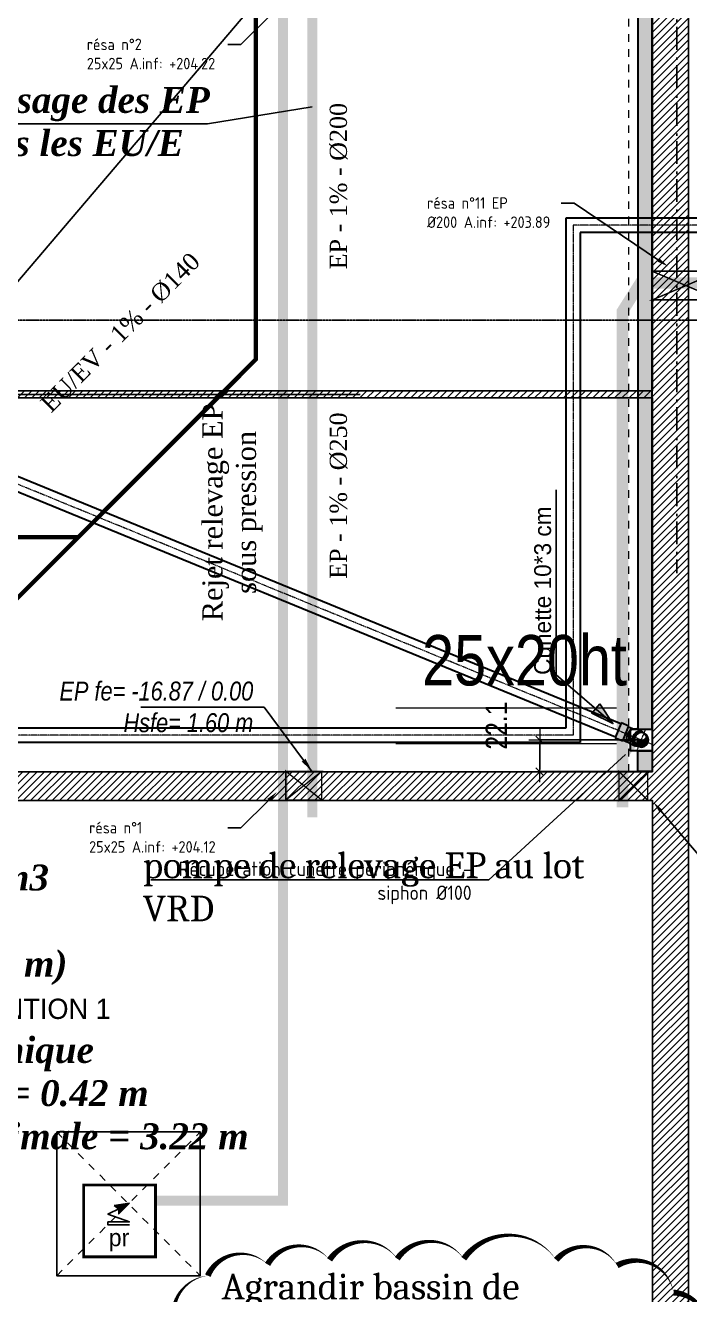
# Model space of a CAD drawing. Header units: centimetres. Extents: x 2097 to 16812, y -3973 to 8191.
# Drawn here: x 9349 to 9811, y 2583 to 3466 of the extents above; entities that cross this region are included whole.
import ezdxf
from ezdxf import colors
from ezdxf.entities.mleader import LeaderData, LeaderLine
from ezdxf.math import Vec2, Vec3

# ---------------------------------------------------------------- set-up
doc = ezdxf.new("R2010")
doc.units = ezdxf.units.CM
for name, pattern in [('AXES', [4, 2.5, -0.5, 0.5, -0.5]), ('prlm_ep', [2.5, 1.25, -0.25, 0.25, -0.25, 0.25, -0.25]), ('prlm_eu', [2, 1.25, -0.25, 0.25, -0.25]), ('Style de ligne -6', [1.04164, 0.625, -0.20828, 0.06943, -0.13893]), ('VW-01', [0.41656, 0.20828, -0.20828])]:
    doc.linetypes.add(name, pattern=pattern)
doc.layers.get('0').update_dxf_attribs({"color": 252, "lineweight": 18})
for name, color, linetype, lineweight in [('01_poutres', 252, 'Continuous', 20), ('01_texte_repere', 252, 'Continuous', 20), ('_GAZELEC-RESERVATION', 1, 'Continuous', 18), ('_GAZELEC-RESERVATION 2', 6, 'Continuous', 18), ('AA_COTES', 253, 'Continuous', 0), ('Fontanel-rsd', 7, 'Continuous', 0)]:
    doc.layers.add(name, color=color, linetype=linetype, lineweight=lineweight)
for name, color, linetype in [('01_texte', 252, 'Continuous'), ('B GÈnÈral_Hatch', 252, 'Continuous'), ('B Général', 252, 'Continuous'), ('C ANNOTATIONS-axes horizontaux', 252, 'VW-01'), ('C ANNOTATIONS-texte', 252, 'Continuous'), ('C ANNOTATIONS-texte_Hatch', 252, 'Continuous'), ('D SURFACES-shab', 252, 'Continuous'), ('prlm-BA', 252, 'Continuous'), ('prlm-EAU-EP', 141, 'Continuous'), ('prlm-EAU-EUEV', 25, 'Continuous'), ('prlm-ELEC-CFO', 201, 'Continuous'), ('prlm-MOD', 64, 'Continuous')]:
    doc.layers.add(name, color=color, linetype=linetype)
doc.styles.add('CEDREP', font='')
doc.styles.add('Eurostile', font='')
doc.styles.add('prlm-eau-ep', font='timesbi.ttf', dxfattribs={"height": 18})
doc.styles.add('prlm-eau-euev', font='pala.ttf', dxfattribs={"height": 18})
doc.styles.add('prlm-elec-cfo', font='comic.ttf', dxfattribs={"height": 12})
doc.styles.add('prlm-mod', font='cambriaz.ttf', dxfattribs={"height": 18})
doc.styles.get("Standard").update_dxf_attribs({"font": 'isocp.shx', "height": 15})
doc.styles.add('STYLE2', font='ARIALN.TTF')
doc.styles.get('CEDREP').set_extended_font_data('Gill Sans MT Condensed')
doc.styles.get('Eurostile').set_extended_font_data('Eurostile')
doc.dimstyles.new('ISO-25', dxfattribs={"dimtxt": 2.5, "dimasz": 2.5, "dimexe": 1.25, "dimexo": 0.625, "dimtad": 1, "dimtxsty": 'Standard', "dimcen": 2.5, "dimadec": 0, "dimazin": 0, "dimtfac": 1, "dimtmove": 0, "dimatfit": 3, "dimfxl": 1, "dimarcsym": 0})
doc.dimstyles.new('JB50', dxfattribs={"dimscale": 0.1, "dimtxt": 150, "dimasz": 15, "dimexe": 0.1, "dimexo": 0.1, "dimgap": 0.09, "dimtad": 1, "dimdec": 1, "dimdsep": 46, "dimtxsty": 'STYLE2', "dimblk1": 'BOND_G', "dimblk2": 'BOND_D', "dimsah": 1, "dimcen": 1.5, "dimdle": 0.01, "dimse1": 1, "dimse2": 1, "dimclrd": 256, "dimclre": 256, "dimclrt": 256, "dimazin": 2, "dimtfac": 2.333333, "dimtdec": 1, "dimtix": 1, "dimtmove": 2, "dimatfit": 3, "dimldrblk": 'BOND_G', "dimfxl": 1, "dimtolj": 1, "dimtzin": 0, "dimarcsym": 0})
pattern_1 = [(45, (0, 0), (2.4253472, -2.6458333), [])]

# ---------------------------------------------------------------- blocks, each defined once
blk = doc.blocks.new('Groupe-122-1')
at = {"layer": 'C ANNOTATIONS-texte_Hatch', "linetype": 'Continuous'}
blk.add_hatch(color=250, dxfattribs=at).paths.add_polyline_path([(9748.81, 2994.33), (9758, 2980.7), (9743.23, 2987.91)])
at = {"layer": 'C ANNOTATIONS-texte', "flags": 128}
blk.add_lwpolyline([(9758, 2980.7), (9718.45, 3014.51), (9718.45, 3143.2)], dxfattribs=at)
blk.add_lwpolyline([(9748.81, 2994.33), (9758, 2980.7), (9743.23, 2987.91)], close=True, dxfattribs=at)
at = {"layer": 'C ANNOTATIONS-texte', "insert": (9703.15, 3014.51), "char_height": 11.765, "attachment_point": 1, "rotation": 90, "line_spacing_factor": 0.894142, "style": 'Eurostile'}
blk.add_mtext('Cunette 10*3 cm', dxfattribs=at)
blk = doc.blocks.new('A$C711F189D')
at = {"layer": '01_poutres', "color": 0}
for points in [[(551, -722.98), (397.46, -722.98)], [(551, -747.94), (397.46, -747.94)]]:
    blk.add_lwpolyline(points, dxfattribs=at)
at = {"layer": '01_texte', "color": 0}
blk.add_lwpolyline([(-311.58, -949.12), (581, 98.37)], dxfattribs=at)
at = {"layer": '01_texte_repere', "color": 0, "insert": (486.93, -707.67), "char_height": 35, "width": 164.8035, "attachment_point": 8, "style": 'CEDREP'}
blk.add_mtext('25x20ht ', dxfattribs=at)
blk = doc.blocks.new('xi.PR')
at = {"layer": 'prlm-ELEC-CFO', "lineweight": 5}
blk.add_hatch(color=0, dxfattribs=at).paths.add_polyline_path([(-3, 6), (-0.1, 3.7), (0, 0), (7.5, 7.5)])
at = {"layer": 'prlm-ELEC-CFO', "color": 0}
blk.add_lwpolyline([(0.95, 4.23), (-7.5, 0), (7.5, -5.5), (-7.5, -5.5), (-7.5, -7.5), (7.5, -7.5)], dxfattribs=at)
at = {"layer": 'prlm-ELEC-CFO', "color": 0, "lineweight": 5, "flags": 128}
blk.add_lwpolyline([(-3, 6), (-0.1, 3.7), (0, 0), (7.5, 7.5)], close=True, dxfattribs=at)
blk = doc.blocks.new('PVC DN100 C 90° Mont')
at = {"linetype": 'Continuous'}
h = blk.add_hatch(color=9, dxfattribs=at)
edge = h.paths.add_edge_path()
edge.add_arc((174.3, 0), 45, 270, 450)
edge.add_arc((174.3, 22.5), 22.5, 90, 270)
edge.add_arc((174.3, -22.5), 22.5, -90, 90, ccw=False)
at = {"color": 0, "linetype": 'ByBlock', "lineweight": -2}
for p, q in [((0, 50), (0, 55.7)), ((0, 55.7), (57, 55.7)), ((0, -50), (0, 50)), ((57, 55.7), (57, 50)), ((57, 50), (94.1, 50)), ((57, 50), (57, -50)), ((151.8, 55.7), (111.4, 55.7)), ((174.3, 50), (151.8, 50)), ((0, -55.7), (0, -50)), ((57, -55.7), (0, -55.7)), ((57, -50), (94.1, -50)), ((57, -50), (57, -55.7)), ((151.8, -55.7), (111.4, -55.7)), ((174.3, -50), (151.8, -50))]:
    blk.add_line(p, q, dxfattribs=at)
at = {"color": 9, "linetype": 'AXES'}
for p, q in [((0, 0), (254.3, 0)), ((174.3, 80), (174.3, -80))]:
    blk.add_line(p, q, dxfattribs=at)
at = {"color": 9, "linetype": 'Continuous'}
for p, q in [((174.3, 33.8), (163.1, 22.5)), ((163.1, 22.5), (174.3, 22.5)), ((174.3, 3), (174.3, 11.3)), ((196.8, 0), (195.3, 11.3))]:
    blk.add_line(p, q, dxfattribs=at)
at = {"color": 0, "linetype": 'ByBlock', "lineweight": -2}
blk.add_circle((174.3, 0), 50, dxfattribs=at)
at = {"color": 9, "linetype": 'Continuous'}
for centre, radius, start, end in [((174.3, 22.5), 22.5, 90, 270), ((174.3, 22.5), 11.2, 90, 270), ((174.3, 0), 45, 270, 90), ((174.3, 0), 42, 0, 90), ((174.3, 0), 22.5, 0, 90), ((174.4, -21), 24, 269.88809, 90.11191), ((171.2, 0), 45.1, 273.94987, 0), ((174.3, -22.5), 22.5, 270, 90), ((170.6, -12.2), 34.1, 303.22363, 43.61248)]:
    blk.add_arc(centre, radius, start, end, dxfattribs=at)
at = {"color": 0, "linetype": 'ByBlock', "lineweight": -2}
for centre, major_axis, start_param, end_param in [((111.4, 0), (0, 55.7), 0, 3.141593), ((151.8, 0), (0, 55.7), 5.826833, 9.88113), ((151.8, 0), (0, 50), 0, 3.141593)]:
    blk.add_ellipse(centre, major_axis=major_axis, ratio=0.707107, start_param=start_param, end_param=end_param, dxfattribs=at)
blk = doc.blocks.new('BOND_G')
at = {"layer": 'AA_COTES', "color": 0}
for p, q in [((0, -5), (0, 15)), ((5, 0), (-5, 0)), ((1.77, 1.77), (-1.77, -1.77))]:
    blk.add_line(p, q, dxfattribs=at)
blk = doc.blocks.new('BOND_D')
at = {"layer": 'AA_COTES', "color": 0}
for p, q in [((5, 0), (-5, 0)), ((-1.77, -1.77), (1.77, 1.77)), ((0, 5), (0, -15))]:
    blk.add_line(p, q, dxfattribs=at)
blk = doc.blocks.new('*D263')
at = {"layer": 'Fontanel-rsd', "color": 1, "lineweight": -2, "ltscale": 0.2, "transparency": 16777216}
for p, q in [((9777.75, 2969.35), (9707.02, 2969.35)), ((9707.03, 2948.79), (9707.03, 2967.85)), ((9785.27, 2947.29), (9707.02, 2947.29))]:
    blk.add_line(p, q, dxfattribs=at)
at = {"layer": 'Fontanel-rsd', "color": 1, "lineweight": -2, "ltscale": 0.2, "transparency": 16777216, "xscale": 1.5, "yscale": 1.5, "zscale": 1.5}
for name, p, rotation in [('BOND_D', (9707.03, 2969.35), 90), ('BOND_G', (9707.03, 2947.29), 270)]:
    blk.add_blockref(name, p, dxfattribs=dict(at, rotation=rotation))
at = {"layer": 'Fontanel-rsd', "color": 1, "lineweight": 0, "ltscale": 0.2, "transparency": 16777216, "insert": (9676.8, 2979.27), "char_height": 15, "attachment_point": 5, "rotation": 90, "style": 'STYLE2'}
blk.add_mtext('\\A1;22.1', dxfattribs=at)

msp = doc.modelspace()

# ---------------------------------------------------------------- hatches: boundary and pattern name
at = {"layer": 'B GÈnÈral_Hatch', "linetype": 'Continuous'}
h = msp.add_hatch(dxfattribs=at)
h.set_pattern_fill('50_BETON', color=256, style=0, pattern_type=2)
h.set_pattern_definition(pattern_1)
h.paths.add_polyline_path([(9785.485, 2349.491), (9810.485, 2324.491), (9810.485, 3472.189), (9785.485, 3472.189)])
h = msp.add_hatch(dxfattribs=at)
h.set_pattern_fill('50_BETON', color=256, style=0, pattern_type=2)
h.set_pattern_definition(pattern_1)
h.paths.add_polyline_path([(9079.409, 3207.189), (9785.485, 3207.189), (9785.485, 3212.189), (9079.409, 3212.189)])
h = msp.add_hatch(dxfattribs=at)
h.set_pattern_fill('50_BETON', color=256, style=0, pattern_type=2)
h.set_pattern_definition(pattern_1)
h.paths.add_polyline_path([(9785.485, 2927.189), (9785.485, 2947.189), (9021, 2947.189), (9021, 2927.189)])
at = {"layer": 'Fontanel-rsd', "lineweight": 0}
h = msp.add_hatch(color=101, dxfattribs=at)
h.dxf.hatch_style = 1
h.paths.add_polyline_path([(9775.285, 2976.77), (9785.285, 2976.77), (9785.285, 3472.289), (9775.285, 3472.289)])
h = msp.add_hatch(color=101, dxfattribs=at)
h.dxf.hatch_style = 1
h.paths.add_polyline_path([(9775.285, 2961.717), (9785.285, 2961.717), (9785.285, 2947.289), (9775.285, 2947.289)])

# ---------------------------------------------------------------- linework, layer by layer
at = {"layer": '_GAZELEC-RESERVATION 2', "ltscale": 25, "const_width": 1}
for points in [[(9785.285, 3295.383), (9832.284, 3295.383), (9832.284, 3275.439), (9785.485, 3275.439), (9785.285, 3295.383), (9832.284, 3275.439), (9785.485, 3275.439), (9832.284, 3295.383)], [(9555.247, 2947.189), (9555.247, 2927.489), (9530.247, 2927.489), (9530.247, 2947.489), (9555.247, 2947.489), (9530.247, 2927.489), (9530.247, 2947.489), (9555.247, 2927.489)], [(9782.236, 2947.489), (9782.236, 2927.189), (9762.236, 2927.189), (9762.236, 2947.189), (9782.236, 2947.189), (9762.236, 2927.489), (9762.236, 2947.189), (9782.236, 2927.189)]]:
    msp.add_lwpolyline(points, dxfattribs=at)
at = {"layer": 'B Général', "linetype": 'VW-01', "lineweight": 18, "ltscale": 25.4}
msp.add_line((9769, 2947.189), (9769, 3472.189), dxfattribs=at)
at = {"layer": 'B Général', "linetype": 'Continuous', "lineweight": 18}
for p, q in [((9785.485, 3472.189), (9785.485, 3212.189)), ((9810.485, 3472.189), (9810.485, 2324.491)), ((9785.485, 3212.189), (9079.409, 3212.189)), ((9785.485, 3207.189), (9079.409, 3207.189)), ((9785.485, 3207.189), (9785.485, 2947.189)), ((9021, 2947.189), (9785.485, 2947.189)), ((9062.694, 2927.189), (9785.485, 2927.189)), ((9785.485, 2927.189), (9785.485, 2349.491))]:
    msp.add_line(p, q, dxfattribs=at)
at = {"layer": 'B Général', "linetype": 'Continuous'}
for p, q in [((9785.485, 3472.189), (9785.485, 3212.189)), ((9810.485, 3472.189), (9810.485, 2324.491)), ((9785.485, 3212.189), (9079.409, 3212.189)), ((9785.485, 3207.189), (9079.409, 3207.189)), ((9581.909, 3209.689), (9081.909, 3209.689)), ((9785.485, 3207.189), (9785.485, 2947.189)), ((9021, 2947.189), (9785.485, 2947.189)), ((9581.909, 2947.189), (9081.909, 2947.189)), ((9062.694, 2927.189), (9785.485, 2927.189)), ((9785.485, 2927.189), (9785.485, 2349.491))]:
    msp.add_line(p, q, dxfattribs=at)
at = {"layer": 'B Général', "linetype": 'VW-01', "ltscale": 25.4}
for p, q in [((9370.703, 2596.5), (9470.703, 2696.5)), ((9370.703, 2696.5), (9470.703, 2596.5))]:
    msp.add_line(p, q, dxfattribs=at)
at = {"layer": 'B Général', "linetype": 'Style de ligne -6', "ltscale": 25.4, "flags": 128}
msp.add_lwpolyline([(9745.56, 5820.389), (9745.56, 5736.889), (9802.484, 5687.889), (9802.484, 3085.389)], dxfattribs=at)
at = {"layer": 'B Général', "linetype": 'Continuous', "flags": 128}
msp.add_lwpolyline([(9370.703, 2696.5), (9470.703, 2696.5), (9470.703, 2596.5), (9370.703, 2596.5)], close=True, dxfattribs=at)
at = {"layer": 'C ANNOTATIONS-axes horizontaux'}
msp.add_line((12370.813, 3261.389), (2960.813, 3261.389), dxfattribs=at)
at = {"layer": 'D SURFACES-shab', "flags": 128}
msp.add_lwpolyline([(9062.694, 2927.189), (9785.485, 2927.189), (9785.485, 2349.491), (9062.694, 2349.491)], close=True, dxfattribs=at)
at = {"layer": 'Fontanel-rsd', "color": 94, "lineweight": 30}
for points in [[(9775.285, 2976.77), (9785.285, 2976.77), (9785.285, 3472.289), (9775.285, 3472.289)], [(9775.285, 2961.717), (9785.285, 2961.717), (9785.285, 2947.289), (9775.285, 2947.289)]]:
    msp.add_lwpolyline(points, close=True, dxfattribs=at)
at = {"layer": 'Fontanel-rsd', "color": 1, "lineweight": 30, "elevation": 0}
for points in [[(9763.512, 2980.537), (8775.148, 3385.45)], [(9759.721, 2971.283), (8775.148, 3374.644)]]:
    msp.add_lwpolyline(points, dxfattribs=at)
at = {"layer": 'Fontanel-rsd', "color": 9, "linetype": 'AXES', "lineweight": 15, "ltscale": 0.3, "elevation": 0}
msp.add_lwpolyline([(9761.616, 2975.91), (8775.148, 3380.047)], dxfattribs=at)
at = {"layer": 'Fontanel-rsd', "color": 140, "lineweight": 30}
for points in [[(10908.292, 3332.391), (9725.285, 3332.391)], [(9725.285, 3332.391), (9725.285, 2977.489)], [(10898.292, 3322.391), (9735.285, 3322.391)], [(9735.285, 3322.391), (9735.285, 2967.489)], [(9725.285, 2977.489), (9000.797, 2977.489)], [(9735.285, 2967.489), (9010.796, 2967.488)]]:
    msp.add_lwpolyline(points, dxfattribs=at)
at = {"layer": 'Fontanel-rsd', "color": 9, "linetype": 'AXES', "lineweight": 15, "ltscale": 0.3}
for points in [[(10903.292, 3327.391), (9730.285, 3327.391)], [(9730.285, 3327.391), (9730.285, 2972.489)], [(9730.285, 2972.489), (9005.792, 2972.489)]]:
    msp.add_lwpolyline(points, dxfattribs=at)
at = {"layer": 'Fontanel-rsd', "color": 1, "lineweight": 30}
msp.add_lwpolyline([(9785.285, 2961.77), (9770.285, 2961.77), (9770.285, 2976.77), (9785.285, 2976.77)], close=True, dxfattribs=at)
at = {"layer": 'prlm-EAU-EP', "color": 1, "linetype": 'prlm_ep', "ltscale": 20, "const_width": 7, "flags": 128}
for points in [[(9528.338, 2927.189), (9528.338, 3992.461), (9766.184, 4230.307), (10753.968, 4230.307), (11425.78, 4902.119), (11425.78, 5186.779), (11557.275, 5186.779)], [(9528.338, 2927.189), (9528.338, 2648.63), (9439.454, 2648.63)]]:
    msp.add_lwpolyline(points, dxfattribs=at)
at = {"layer": 'prlm-EAU-EP', "linetype": 'prlm_ep', "ltscale": 20, "flags": 128}
msp.add_lwpolyline([(11377.199, 5180.181, 7, 7, 0), (11125.654, 4928.636, 7, 7, 0), (10658.885, 4928.636, 7, 7, 0), (10658.885, 4647.118, 7, 7, 0), (10675.617, 4630.042, 7, 7, 0), (10713.195, 4630.042, 7, 7, 0), (10731.025, 4612.793, 7, 7, 0), (10731.025, 4236.611, 7, 7, 0), (10707.535, 4210.321, 7, 7, 0), (9789.924, 4210.321, 7, 7, 0), (9548.626, 3969.023, 7, 7, 0), (9548.626, 2915.515, 0, 0, 0)], format="xyseb", dxfattribs=at)
at = {"layer": 'prlm-EAU-EP'}
msp.add_lwpolyline([(9301.424, 3398.033), (9475.801, 3398.033), (9548.626, 3409.777)], dxfattribs=at)
at = {"layer": 'prlm-EAU-EP', "linetype": 'prlm_ep', "ltscale": 20, "const_width": 8, "flags": 128}
msp.add_lwpolyline([(10862.384, 2946.939), (10862.384, 3273.599), (10848.292, 3287.126), (9777.07, 3287.126), (9764.607, 3267.489), (9764.607, 2922.489)], dxfattribs=at)
at = {"layer": 'prlm-EAU-EUEV', "linetype": 'prlm_eu', "ltscale": 50, "const_width": 3, "flags": 128}
for points in [[(9098.054, 2959.205), (9234.564, 2959.205), (9509.358, 3233.999), (9509.358, 4006.636), (9756.987, 4254.265), (10725.939, 4254.265), (10747.51, 4281.79), (10747.51, 4576.905), (10731.025, 4595.668), (10731.025, 4712.218), (10775.039, 4756.233)], [(8821.262, 3110.304), (9385.663, 3110.304)]]:
    msp.add_lwpolyline(points, dxfattribs=at)
at = {"layer": 'prlm-MOD', "const_width": 2}
msp.add_lwpolyline([(9389.454, 2659.633), (9439.454, 2659.633), (9439.454, 2609.633), (9389.454, 2609.633), (9389.454, 2659.633)], dxfattribs=at)
at = {"layer": 'prlm-MOD'}
msp.add_lwpolyline([(9822.167, 2548.672, 0, 4.2, 0.5205671), (9800.182, 2584.775, 0, 4.2, 0.5205671), (9800.182, 2584.775, 0, 4.2, 0.5205671), (9760.924, 2603.611, 0, 4.2, 0.5205671), (9760.924, 2603.611, 0, 4.2, 0.5205671), (9718.526, 2607.535, 0, 4.2, 0.5205671), (9718.526, 2607.535, 0, 4.2, 0.5205671), (9654.142, 2608.32, 0, 4.2, 0.5205671), (9607.818, 2608.32, 0, 4.2, 0.5205671), (9607.818, 2608.32, 0, 4.2, 0.5205671), (9560.708, 2607.535, 0, 4.2, 0.5205671), (9560.708, 2607.535, 0, 4.2, 0.5205671), (9517.524, 2604.396, 0, 4.2, 0.5205671), (9517.524, 2604.396, 0, 4.2, 0.5205671), (9475.911, 2596.547, 0, 4.2, 0.5205671), (9475.911, 2596.547, 0, 4.2, 0.5205671), (9454.711, 2557.305, 0, 4.2, 0.5205671)], format="xyseb", dxfattribs=at)

# ---------------------------------------------------------------- block references
at = {"layer": 'C ANNOTATIONS-texte'}
msp.add_blockref('Groupe-122-1', (0, 0), dxfattribs=at)
at = {"layer": 'Fontanel-rsd', "color": 1, "lineweight": 30, "xscale": -0.1, "yscale": 0.09999999999999998, "zscale": 0.09999999999999999, "rotation": 157.7220503819291}
msp.add_blockref('PVC DN100 C 90° Mont', (9761.634, 2975.954, 0), dxfattribs=at)
at = {"layer": 'prlm-BA'}
msp.add_blockref('A$C711F189D', (9209.484, 3714.389), dxfattribs=at)
at = {"layer": 'prlm-ELEC-CFO', "rotation": 359.999999999849}
msp.add_blockref('xi.PR', (9413.838, 2639.375), dxfattribs=at)

# ---------------------------------------------------------------- texts
at = {"layer": 'C ANNOTATIONS-texte', "insert": (9209, 2789.261), "char_height": 14.118, "attachment_point": 1, "line_spacing_factor": 0.894142, "style": 'Eurostile'}
msp.add_mtext('BASSIN RETENTION 1', dxfattribs=at)
at = {"layer": 'prlm-EAU-EP', "char_height": 18, "attachment_point": 1, "style": 'prlm-eau-ep'}
for s, width, gutter_width, insert in [('Passage des EP sous les EU/E', 212.39526, 90, (9302.065, 3423.544)), ("Volume utile = 84 m3\\PSurface = 30 m²\\P(hauteur utile = 2.8 m)\\P\\PRéserve d'eau technique\\Ppompe de relevage = 0.42 m\\PHauteur d'eau minimale = 3.22 m", 478.10569, 75, (9123.249, 2882.56))]:
    msp.add_mtext_dynamic_manual_height_columns(s, width=width, gutter_width=gutter_width, heights=[0], dxfattribs=dict(at, insert=insert))
at = {"layer": 'prlm-EAU-EP', "char_height": 12, "width": 151.08592, "attachment_point": 1, "rotation": 90, "style": 'prlm-eau-euev'}
for s, insert in [('EP - 1% - %%C200', (9560.789, 3296.665)), ('EP - 1% - %%C250', (9560.789, 3081.345))]:
    msp.add_mtext(s, dxfattribs=dict(at, insert=insert))
at = {"layer": 'prlm-EAU-EP', "color": 1, "linetype": 'prlm_ep', "ltscale": 20, "insert": (9493.096, 3127.585), "char_height": 14, "width": 164.78499, "attachment_point": 5, "rotation": 90, "style": 'prlm-eau-euev'}
msp.add_mtext('Rejet relevage EP sous pression', dxfattribs=at)
at = {"layer": 'prlm-EAU-EP', "insert": (9507.575, 2992.182), "char_height": 13.2, "width": 163.58099, "attachment_point": 6, "style": 'prlm-eau-ep'}
msp.add_mtext('\\pt1.98e+005;{\\fArial Narrow|b0|i1|c0|p34;EP fe= -16.87 / 0.00 Hsfe= 1.60 m}', dxfattribs=at)
at = {"layer": 'prlm-EAU-EUEV', "insert": (9358.358, 3204.816), "char_height": 12, "width": 190.75651, "attachment_point": 1, "rotation": 45, "style": 'prlm-eau-euev'}
msp.add_mtext('EU/EV - 1% - %%C140', dxfattribs=at)
at = {"layer": 'prlm-MOD', "char_height": 18, "attachment_point": 1, "style": 'prlm-mod'}
for s, insert in [('pompe de relevage EP au lot VRD', (9430.719, 2891.001)), ('Agrandir bassin de rétention à 42m²+\\PDécaisser la dalle basse du bassin de rétention de 60cm +\\Pregard en fond de 40cm de profond', (9485.515, 2597.983))]:
    msp.add_mtext_dynamic_manual_height_columns(s, width=313.49898, gutter_width=75, heights=[0], dxfattribs=dict(at, insert=insert))

# ---------------------------------------------------------------- dimensions: what is measured, and where the dimension line sits
at = {"layer": 'Fontanel-rsd', "color": 1, "lineweight": 0, "ltscale": 0.2}
dim = msp.add_linear_dim(base=(9707.034, 2969.346), p1=(9785.285, 2947.289), p2=(9777.764, 2969.346, 0), angle=90, dimstyle='JB50', override={"dimse1": 0, "dimse2": 0, "dimclrd": 1, "dimclre": 1, "dimclrt": 1}, dxfattribs=at)
dim.commit()
dim.dimension.update_dxf_attribs({"geometry": '*D263', "text_midpoint": (9676.799, 2979.273), "dimtype": 160})

# ---------------------------------------------------------------- leaders
at = {"layer": '_GAZELEC-RESERVATION', "color": 1}
ml = msp.add_multileader_mtext('Standard', dxfattribs=at)
ml.set_content('résa n°65\\P%%C160 A.inf:204.63 ', color=1)
ml.set_leader_properties()
ml.build(insert=Vec2(0, 0))
ml.multileader.update_dxf_attribs({"has_text_frame": 1, "arrow_head_size": 8, "scale": 20})
ctx = ml.context
ctx.base_point, ctx.scale, ctx.char_height, ctx.arrow_head_size, ctx.landing_gap_size, ctx.plane_origin = Vec3(6852.231, 3474.907), 20, 8, 8, 4, Vec3(6409.027, 3293.61)
notes = []
notes.append((ctx, [(0, (1, 1, 0), (6948.746, 3474.907), (-1, 0), 8.984, [(0, [(6979.485, 3349.489)], 0, [])])]))
ctx.mtext.insert, ctx.mtext.width, ctx.mtext.flow_direction = Vec3(6856.231, 3478.907), 156.88504, 5
at = {"layer": '_GAZELEC-RESERVATION', "color": 6}
ml = msp.add_multileader_mtext('Standard', dxfattribs=at)
ml.set_content('résa n°2\\P25x25 A.inf: +204.22', color=6)
ml.set_leader_properties()
ml.build(insert=Vec2(0, 0))
ml.multileader.update_dxf_attribs({"has_text_frame": 1, "arrow_head_size": 8, "scale": 20})
ctx = ml.context
ctx.base_point, ctx.scale, ctx.char_height, ctx.arrow_head_size, ctx.landing_gap_size, ctx.plane_origin = Vec3(9387.689, 3453.192), 20, 8, 8, 4, Vec3(8812.464, 3473.03)
notes.append((ctx, [(0, (1, 1, 0), (9498.957, 3453.192), (-1, 0), 8.984, [(0, [(9524.034, 3478.029)], 0, [])])]))
ctx.mtext.insert, ctx.mtext.width, ctx.mtext.flow_direction = Vec3(9391.689, 3457.192), 156.88504, 5
ml = msp.add_multileader_mtext('Standard', dxfattribs=at)
ml.set_content('résa n°65\\P200X200 EN DALLE HAUTE', color=6)
ml.set_leader_properties()
ml.build(insert=Vec2(0, 0))
ml.multileader.update_dxf_attribs({"has_text_frame": 1, "arrow_head_size": 8, "scale": 20})
ctx = ml.context
ctx.base_point, ctx.scale, ctx.char_height, ctx.arrow_head_size, ctx.landing_gap_size, ctx.plane_origin = Vec3(8778.763, 3382.579), 20, 8, 8, 4, Vec3(8378.631, 3201.282)
notes.append((ctx, [(0, (1, 1, 0), (8918.351, 3382.579), (-1, 0), 8.984, [(0, [(8961.737, 3289.785)], 0, [])])]))
ctx.mtext.insert, ctx.mtext.width, ctx.mtext.flow_direction = Vec3(8782.763, 3386.607), 156.88504, 5
ml = msp.add_multileader_mtext('Standard', dxfattribs=at)
ml.set_content('résa n°11 EP\\P%%C200 A.inf: +203.89', color=6)
ml.set_leader_properties()
ml.build(insert=Vec2(0, 0))
ml.multileader.update_dxf_attribs({"has_text_frame": 1, "arrow_head_size": 8, "scale": 20})
ctx = ml.context
ctx.base_point, ctx.scale, ctx.char_height, ctx.arrow_head_size, ctx.landing_gap_size, ctx.plane_origin = Vec3(9624.597, 3342.838), 20, 8, 8, 4, Vec3(9075.473, 3256.052)
notes.append((ctx, [(0, (1, 1, 0), (9730.954, 3342.838), (-1, 0), 8.984, [(0, [(9796.397, 3298.682)], 0, [])])]))
ctx.mtext.insert, ctx.mtext.width, ctx.mtext.flow_direction = Vec3(9628.597, 3346.838), 156.88504, 5
ml = msp.add_multileader_mtext('Standard', dxfattribs=at)
ml.set_content('résa n°38\\P200X200 EN DALLE HAUTE', color=6)
ml.set_leader_properties()
ml.build(insert=Vec2(0, 0))
ml.multileader.update_dxf_attribs({"has_text_frame": 1, "arrow_head_size": 8, "scale": 20})
ctx = ml.context
ctx.base_point, ctx.scale, ctx.char_height, ctx.arrow_head_size, ctx.landing_gap_size, ctx.plane_origin = Vec3(8633.922, 3156.319), 20, 8, 8, 4, Vec3(8022.804, 2975.022)
notes.append((ctx, [(0, (1, 1, 0), (8773.51, 3156.319), (-1, 0), 8.984, [(0, [(8818.123, 3123.199)], 0, [])])]))
ctx.mtext.insert, ctx.mtext.width, ctx.mtext.flow_direction = Vec3(8637.922, 3160.347), 156.88504, 5
ml = msp.add_multileader_mtext('Standard', dxfattribs=at)
ml.set_content('résa n°14 EU\\P%%C160 A.inf: +204.46', color=6)
ml.set_leader_properties()
ml.build(insert=Vec2(0, 0))
ml.multileader.update_dxf_attribs({"has_text_frame": 1, "arrow_head_size": 8, "scale": 20})
ctx = ml.context
ctx.base_point, ctx.scale, ctx.char_height, ctx.arrow_head_size, ctx.landing_gap_size, ctx.plane_origin = Vec3(8845.809, 3008.064), 20, 8, 8, 4, Vec3(8456.39, 2959.353)
notes.append((ctx, [(0, (1, 1, 0), (8951.991, 3008.064), (-1, 0), 8.984, [(0, [(9190.962, 3100.611)], 0, [])])]))
ctx.mtext.insert, ctx.mtext.width, ctx.mtext.flow_direction = Vec3(8849.809, 3012.064), 156.88504, 5
ml = msp.add_multileader_mtext('Standard', dxfattribs=at)
ml.set_content('résa n°13 EU\\P%%C160 A.inf: +204.48', color=6)
ml.set_leader_properties()
ml.build(insert=Vec2(0, 0))
ml.multileader.update_dxf_attribs({"has_text_frame": 1, "arrow_head_size": 8, "scale": 20})
ctx = ml.context
ctx.base_point, ctx.scale, ctx.char_height, ctx.arrow_head_size, ctx.landing_gap_size, ctx.plane_origin = Vec3(8846.206, 3046.139), 20, 8, 8, 4, Vec3(8296.751, 2959.353)
notes.append((ctx, [(0, (1, 1, 0), (8951.991, 3046.139), (-1, 0), 8.984, [(0, [(9031.323, 3100.611)], 0, [])])]))
ctx.mtext.insert, ctx.mtext.width, ctx.mtext.flow_direction = Vec3(8850.206, 3050.139), 156.88504, 5
ml = msp.add_multileader_mtext('Standard', dxfattribs=at)
ml.set_content('résa n°39\\P200X200 EN DALLE HAUTE', color=6)
ml.set_leader_properties()
ml.build(insert=Vec2(0, 0))
ml.multileader.update_dxf_attribs({"has_text_frame": 1, "arrow_head_size": 8, "scale": 20})
ctx = ml.context
ctx.base_point, ctx.scale, ctx.char_height, ctx.arrow_head_size, ctx.landing_gap_size, ctx.plane_origin = Vec3(8885.397, 2904.844), 20, 8, 8, 4, Vec3(8274.279, 2723.547)
notes.append((ctx, [(0, (1, 1, 0), (9024.984, 2904.844), (-1, 0), 8.984, [(0, [(9087.643, 2951.15)], 0, [])])]))
ctx.mtext.insert, ctx.mtext.width, ctx.mtext.flow_direction = Vec3(8889.397, 2908.872), 156.88504, 5
ml = msp.add_multileader_mtext('Standard', dxfattribs=at)
ml.set_content('résa n°15 EU\\P%%C200 A.inf: +204.48', color=6)
ml.set_leader_properties()
ml.build(insert=Vec2(0, 0))
ml.multileader.update_dxf_attribs({"has_text_frame": 1, "arrow_head_size": 8, "scale": 20})
ctx = ml.context
ctx.base_point, ctx.scale, ctx.char_height, ctx.arrow_head_size, ctx.landing_gap_size, ctx.plane_origin = Vec3(9095.628, 2908.438), 20, 8, 8, 4, Vec3(8547.773, 2821.652)
notes.append((ctx, [(0, (1, 1, 0), (9203.012, 2908.438), (-1, 0), 8.984, [(0, [(9204.09, 2953.183)], 0, [])])]))
ctx.mtext.insert, ctx.mtext.width, ctx.mtext.flow_direction = Vec3(9099.628, 2912.438), 156.88504, 5
ml = msp.add_multileader_mtext('Standard', dxfattribs=at)
ml.set_content('résa n°1\\P25x25 A.inf: +204.12', color=6)
ml.set_leader_properties()
ml.build(insert=Vec2(0, 0))
ml.multileader.update_dxf_attribs({"has_text_frame": 1, "arrow_head_size": 8, "scale": 20})
ctx = ml.context
ctx.base_point, ctx.scale, ctx.char_height, ctx.arrow_head_size, ctx.landing_gap_size, ctx.plane_origin = Vec3(9389.289, 2908.192), 20, 8, 8, 4, Vec3(8812.464, 2928.03)
notes.append((ctx, [(0, (1, 1, 0), (9498.957, 2908.192), (-1, 0), 8.984, [(0, [(9524.034, 2933.029)], 0, [])])]))
ctx.mtext.insert, ctx.mtext.width, ctx.mtext.flow_direction = Vec3(9393.289, 2912.192), 156.88504, 5
ml = msp.add_multileader_mtext('Standard', dxfattribs=at)
ml.set_content('résa n°12 EP\\P%%C200 A.inf: +203.85', color=6)
ml.set_leader_properties()
ml.build(insert=Vec2(0, 0))
ml.multileader.update_dxf_attribs({"has_text_frame": 1, "arrow_head_size": 8, "scale": 20})
ctx = ml.context
ctx.base_point, ctx.scale, ctx.char_height, ctx.arrow_head_size, ctx.landing_gap_size, ctx.plane_origin = Vec3(9841.731, 2871.497), 20, 8, 8, 4, Vec3(9292.607, 2784.711)
notes.append((ctx, [(1, (1, 1, 0), (9832.746, 2871.497), (1, 0), 8.984, [(0, [(9786.122, 2925.969)], 0, [])])]))
ctx.mtext.insert, ctx.mtext.width, ctx.mtext.flow_direction = Vec3(9845.731, 2875.497), 156.88504, 5
at = {"layer": 'Fontanel-rsd', "color": 1}
ml = msp.add_multileader_mtext('Standard', dxfattribs=at)
ml.set_content('Récupération cunette périphérique - siphon Ø100', color=1)
ml.set_leader_properties()
ml.build(insert=Vec2(0, 0))
ml.multileader.update_dxf_attribs({"has_text_frame": 1, "text_right_attachment_type": 6, "dogleg_length": 10, "arrow_head_size": 15})
ctx = ml.context
ctx.base_point, ctx.char_height, ctx.arrow_head_size, ctx.plane_origin = Vec3(9443.615, 2878.095, 0), 10, 15, Vec3(9777.764, 2969.346, 0)
ctx.right_attachment, ctx.text_align_type = 6, 2
notes.append((ctx, [(0, (1, 1, 0), (9671.615, 2871.857, 0), (-1, 0), 10, [(0, [(9777.764, 2969.346, 0)], 0, [])])]))
ctx.mtext.insert, ctx.mtext.width, ctx.mtext.alignment, ctx.mtext.flow_direction = Vec3(9659.615, 2884.624, 0), 221.19253, 3, 5
at = {"layer": 'prlm-EAU-EP'}
msp.add_leader([(9548.626, 2947.189), (9515.106, 2992.182), (9429.308, 2992.182)], dimstyle='ISO-25', override={"dimasz": 10, "dimtad": 0}, dxfattribs=at)
for ctx, leaders in notes:
    for number, flags, end, landing, length, lines in leaders:
        leader = LeaderData()
        leader.index, (leader.has_last_leader_line, leader.has_dogleg_vector, leader.attachment_direction) = number, flags
        leader.last_leader_point, leader.dogleg_vector, leader.dogleg_length = Vec3(end), Vec3(landing), length
        for number, points, colour, breaks in lines:
            line = LeaderLine()
            line.index, line.vertices, line.color, line.breaks = number, Vec3.list(points), colors.encode_raw_color(colour), breaks
            leader.lines.append(line)
        ctx.leaders.append(leader)

# ---------------------------------------------------------------- next in the draw order: texts
at = {"layer": 'prlm-ELEC-CFO', "lineweight": 20, "insert": (9414.091, 2629.015), "char_height": 12, "attachment_point": 2, "line_spacing_factor": 0.8, "style": 'prlm-elec-cfo', "bg_fill": 3, "box_fill_scale": 0.95, "bg_fill_color": 256, "bg_fill_transparency": 0}
msp.add_mtext('pr', dxfattribs=at)

doc.saveas('drawing.dxf')
